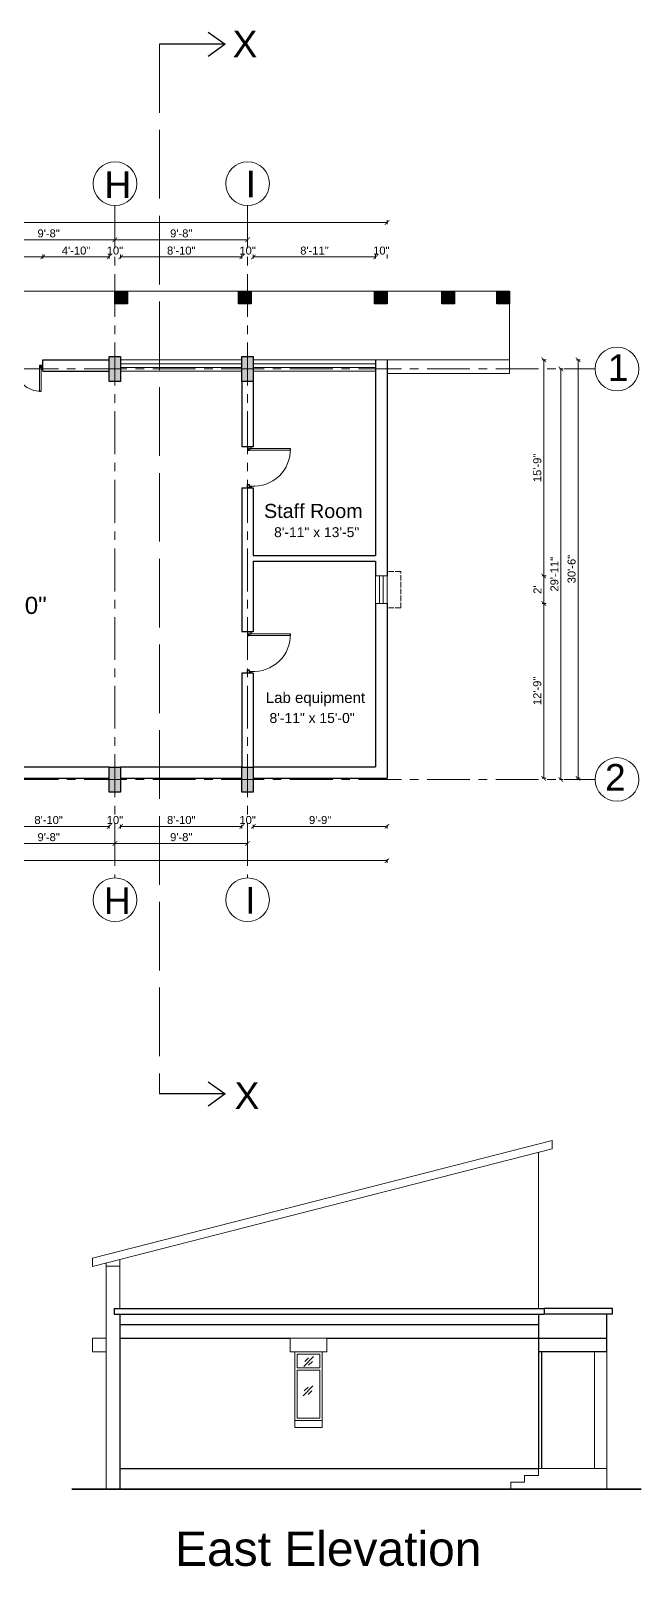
# Model space of a CAD drawing. Header units: inches. Extents: x -6800 to 96653, y -25814 to 17379.
# Drawn here: x 3510 to 4044, y 32 to 1375 of the extents above; entities that cross this region are included whole.
import ezdxf

# ---------------------------------------------------------------- set-up
doc = ezdxf.new("R2010")
doc.units = ezdxf.units.IN
doc.header["$MEASUREMENT"] = 0
doc.header["$PDMODE"] = 34
doc.linetypes.add('ACAD_ISO02W100', pattern=[15, 12, -3])
doc.linetypes.add('CENTER', pattern=[2, 1.25, -0.25, 0.25, -0.25])
doc.layers.add('0 @ 1', color=7, linetype='Continuous')
for name, color, linetype, lineweight in [('Cent line', 54, 'CENTER', 9), ('chajja elev', 4, 'Continuous', 20), ('Column', 101, 'Continuous', 30), ('Const line', 131, 'Continuous', 5), ('dimension', 50, 'Continuous', 20), ('dimension @ 1', 50, 'Continuous', 20), ('Door', 20, 'Continuous', 20), ('ele back', 51, 'Continuous', 15), ('ele front', 30, 'Continuous', 30), ('Ground level', 210, 'Continuous', 35), ('Opening elevation', 130, 'Continuous', 9), ('passage', 42, 'Continuous', 20), ('Sec line', 7, 'ACAD_ISO02W100', 13), ('Stairs', 60, 'Continuous', 13), ('text', 31, 'Continuous', 13), ('Wall', 90, 'Continuous', 30), ('Win ele', 211, 'Continuous', 15), ('Window', 140, 'Continuous', 13)]:
    doc.layers.add(name, color=color, linetype=linetype, lineweight=lineweight)
doc.layers.add('Chajja', color=191, linetype='ACAD_ISO02W100', lineweight=13, transparency=0.75)
doc.styles.get("Standard").update_dxf_attribs({"font": 'arial.ttf'})
doc.dimstyles.get("Standard").update_dxf_attribs({"dimtxt": 7, "dimasz": 4, "dimexe": 2, "dimexo": 2, "dimgap": 2, "dimtad": 1, "dimdec": 0, "dimzin": 0, "dimdsep": 46, "dimlunit": 4, "dimtxsty": 'Standard', "dimblk": 'ARCHTICK', "dimcen": 0.25, "dimclrd": 256, "dimclre": 256, "dimclrt": 256, "dimadec": 0, "dimazin": 0, "dimtfac": 1, "dimtdec": 0, "dimtofl": 0, "dimtmove": 0, "dimatfit": 3, "dimfxl": 1, "dimfxlon": 1, "dimtolj": 1, "dimtzin": 0, "dimlwd": -1, "dimlwe": -1, "dimarcsym": 1})

# ---------------------------------------------------------------- blocks, each defined once
blk = doc.blocks.new('EE')
for p, q in [((3741.2, 159.9), (3765.2, 159.9)), ((3588.2, 99.9), (3954.2, 99.9))]:
    blk.add_line(p, q)
at = {"layer": 'chajja elev', "transparency": 33554585}
for p, q in [((3564.2, 231.9), (3564.2, 219.9)), ((3564.2, 231.9), (3576.2, 231.9)), ((3564.2, 219.9), (3576.2, 219.9))]:
    blk.add_line(p, q, dxfattribs=at)
at = {"layer": 'chajja elev'}
for p, q in [((3769.2, 231.9), (3737.2, 231.9)), ((3737.2, 219.9), (3737.2, 231.9)), ((3769.2, 219.9), (3769.2, 231.9)), ((3769.2, 219.9), (3737.2, 219.9)), ((3765.2, 159.9), (3741.2, 159.9)), ((3741.2, 159.9), (3741.2, 153.9)), ((3741.2, 153.9), (3765.2, 153.9)), ((3765.2, 159.9), (3765.2, 153.9))]:
    blk.add_line(p, q, dxfattribs=at)
at = {"layer": 'Column', "transparency": 33554585}
blk.add_line((3957.2, 117.9), (3957.2, 219.9), dxfattribs=at)
at = {"layer": 'ele back', "transparency": 33554585}
for p, q in [((3564.2, 301.9), (3966.2, 404.9)), ((3966.2, 404.9), (3966.2, 397.6)), ((3564.2, 294.6), (3966.2, 397.6)), ((3954.2, 394.6), (3954.2, 257.9)), ((3564.2, 301.9), (3564.2, 294.6)), ((3576.2, 297.7), (3576.2, 99.9)), ((3588.2, 300.8), (3588.2, 257.9)), ((3576.2, 294.9), (3588.2, 294.9))]:
    blk.add_line(p, q, dxfattribs=at)
at = {"layer": 'ele front'}
for p, q in [((3583.2, 257.9), (3583.2, 252.9)), ((3583.2, 257.9), (3959.2, 257.9)), ((3959.2, 257.9), (3959.2, 252.9)), ((4019.2, 257.9), (3959.2, 257.9)), ((4019.2, 252.9), (4019.2, 257.9)), ((3583.2, 252.9), (3959.2, 252.9)), ((3588.2, 252.9), (3588.2, 99.9)), ((3588.2, 243.9), (3954.2, 243.9)), ((3954.2, 252.9), (3954.2, 117.9)), ((4019.2, 252.9), (3959.2, 252.9)), ((4014.2, 219.9), (4014.2, 252.9)), ((3588.2, 231.9), (3737.2, 231.9)), ((3769.2, 231.9), (3954.2, 231.9)), ((3954.2, 231.9), (4014.2, 231.9)), ((4014.2, 219.9), (3954.2, 219.9)), ((3588.2, 117.9), (3954.2, 117.9))]:
    blk.add_line(p, q, dxfattribs=at)
at = {"layer": 'Ground level'}
blk.add_line((3546.2, 99.9), (4044.2, 99.9), dxfattribs=at)
at = {"layer": 'Opening elevation'}
for p, q in [((3749, 207.2), (3757.7, 215.8)), ((3750.1, 211.5), (3753.3, 214.8)), ((3753.3, 208.2), (3756.6, 211.5)), ((3748.5, 181.4), (3757.1, 190.1)), ((3749.5, 185.8), (3752.8, 189)), ((3752.8, 182.5), (3756.1, 185.8))]:
    blk.add_line(p, q, dxfattribs=at)
at = {"layer": 'Stairs'}
for p, q in [((4003.2, 219.9), (4003.2, 117.9)), ((4014.2, 219.9), (4014.2, 117.9)), ((3942.2, 105.9), (3942.2, 111.9)), ((3942.2, 111.9), (3954.2, 111.9)), ((3954.2, 111.9), (3954.2, 117.9)), ((3954.2, 117.9), (4014.2, 117.9)), ((4014.2, 117.9), (4014.2, 99.9)), ((3930.2, 99.9), (3930.2, 105.9)), ((3930.2, 105.9), (3942.2, 105.9))]:
    blk.add_line(p, q, dxfattribs=at)
at = {"layer": 'Win ele'}
for p, q in [((3741.2, 159.9), (3741.2, 219.9)), ((3763.2, 217.9), (3743.2, 217.9)), ((3743.2, 205.9), (3743.2, 217.9)), ((3763.2, 217.9), (3763.2, 205.9)), ((3765.2, 219.9), (3765.2, 159.9)), ((3763.2, 205.9), (3743.2, 205.9)), ((3763.2, 203.9), (3743.2, 203.9)), ((3743.2, 161.9), (3743.2, 203.9)), ((3763.2, 203.9), (3763.2, 161.9)), ((3763.2, 161.9), (3743.2, 161.9))]:
    blk.add_line(p, q, dxfattribs=at)
at = {"layer": 'text', "insert": (3636.5, 62.8), "char_height": 30, "attachment_point": 1}
blk.add_mtext_dynamic_manual_height_columns('East Elevation', width=1010.081, gutter_width=5.07, heights=[0], dxfattribs=at)
blk = doc.blocks.new('col')
at = {"layer": 'Column'}
h = blk.add_hatch(color=256, dxfattribs=at)
h.dxf.hatch_style = 1
h.paths.add_polyline_path([(830.4, 923.4), (820.4, 923.4), (820.4, 901.4), (830.4, 901.4)])
blk.add_lwpolyline([(820.4, 923.4), (830.4, 923.4), (830.4, 901.4), (820.4, 901.4)], close=True, dxfattribs=at)
blk = doc.blocks.new('ext col2')
at = {"layer": 'Column'}
h = blk.add_hatch(color=256, dxfattribs=at)
h.dxf.hatch_style = 1
h.paths.add_polyline_path([(-33.9, -32.7), (-33.9, -21.7), (-44.9, -21.7), (-44.9, -32.7)])
blk.add_lwpolyline([(-44.9, -21.7), (-33.9, -21.7), (-33.9, -32.7), (-44.9, -32.7)], close=True, dxfattribs=at)
blk = doc.blocks.new('_ArchTick')
at = {"color": 0, "linetype": 'ByBlock', "const_width": 0.15}
blk.add_lwpolyline([(-0.5, -0.5), (0.5, 0.5)], dxfattribs=at)
blk = doc.blocks.new('*D1085')
at = {"layer": 'Defpoints', "color": 0, "transparency": 16777216}
for p in [(3520.9, 1177.5), (3472.9, 1090.5), (3520.9, 1087.5)]:
    blk.add_point(p, dxfattribs=at)
at = {"layer": 'dimension', "transparency": 16777216}
for p, q in [((3472.9, 1176.2), (3472.9, 1179.5)), ((3472.9, 1177.5), (3520.9, 1177.5)), ((3520.9, 1176.2), (3520.9, 1179.5))]:
    blk.add_line(p, q, dxfattribs=at)
at = {"layer": 'dimension', "transparency": 16777216, "xscale": 4, "yscale": 4, "zscale": 4, "rotation": 180}
blk.add_blockref('_ArchTick', (3472.9, 1177.5), dxfattribs=at)
at = {"layer": 'dimension', "transparency": 16777216, "xscale": 4, "yscale": 4, "zscale": 4}
blk.add_blockref('_ArchTick', (3520.9, 1177.5), dxfattribs=at)
at = {"layer": 'dimension', "transparency": 16777216, "insert": (3496.9, 1183), "char_height": 7, "attachment_point": 5}
blk.add_mtext("\\A1;4'", dxfattribs=at)
blk = doc.blocks.new('*D1084')
at = {"layer": 'Defpoints', "color": 0, "transparency": 16777216}
for p in [(3578.9, 1177.5), (3520.9, 1087.5), (3578.9, 1087.5)]:
    blk.add_point(p, dxfattribs=at)
at = {"layer": 'dimension', "transparency": 16777216}
for p, q in [((3520.9, 1176.2), (3520.9, 1179.5)), ((3520.9, 1177.5), (3578.9, 1177.5)), ((3578.9, 1176.2), (3578.9, 1179.5))]:
    blk.add_line(p, q, dxfattribs=at)
at = {"layer": 'dimension', "transparency": 16777216, "xscale": 4, "yscale": 4, "zscale": 4, "rotation": 180}
blk.add_blockref('_ArchTick', (3520.9, 1177.5), dxfattribs=at)
at = {"layer": 'dimension', "transparency": 16777216, "xscale": 4, "yscale": 4, "zscale": 4}
blk.add_blockref('_ArchTick', (3578.9, 1177.5), dxfattribs=at)
at = {"layer": 'dimension', "transparency": 16777216, "insert": (3549.9, 1183), "char_height": 7, "attachment_point": 5}
blk.add_mtext('\\A1;4\'-10"', dxfattribs=at)
blk = doc.blocks.new('*D1083')
at = {"layer": 'Defpoints', "color": 0, "transparency": 16777216}
for p in [(3588.9, 1177.5), (3578.9, 1087.5), (3588.9, 1087.5)]:
    blk.add_point(p, dxfattribs=at)
at = {"layer": 'dimension', "transparency": 16777216}
for p, q in [((3578.9, 1176.2), (3578.9, 1179.5)), ((3588.9, 1176.2), (3588.9, 1179.5))]:
    blk.add_line(p, q, dxfattribs=at)
at = {"layer": 'dimension', "transparency": 16777216, "insert": (3583.9, 1183), "char_height": 7, "attachment_point": 5}
blk.add_mtext('\\A1;10"', dxfattribs=at)
blk = doc.blocks.new('*D1082')
at = {"layer": 'Defpoints', "color": 0, "transparency": 16777216}
for p in [(3694.9, 1177.5), (3588.9, 1087.5), (3694.9, 1087.5)]:
    blk.add_point(p, dxfattribs=at)
at = {"layer": 'dimension', "transparency": 16777216}
for p, q in [((3588.9, 1176.2), (3588.9, 1179.5)), ((3588.9, 1177.5), (3694.9, 1177.5)), ((3694.9, 1176.2), (3694.9, 1179.5))]:
    blk.add_line(p, q, dxfattribs=at)
at = {"layer": 'dimension', "transparency": 16777216, "xscale": 4, "yscale": 4, "zscale": 4, "rotation": 180}
blk.add_blockref('_ArchTick', (3588.9, 1177.5), dxfattribs=at)
at = {"layer": 'dimension', "transparency": 16777216, "xscale": 4, "yscale": 4, "zscale": 4}
blk.add_blockref('_ArchTick', (3694.9, 1177.5), dxfattribs=at)
at = {"layer": 'dimension', "transparency": 16777216, "insert": (3641.9, 1183), "char_height": 7, "attachment_point": 5}
blk.add_mtext('\\A1;8\'-10"', dxfattribs=at)
blk = doc.blocks.new('*D1081')
at = {"layer": 'Defpoints', "color": 0, "transparency": 16777216}
for p in [(3704.9, 1177.5), (3694.9, 1087.5), (3704.9, 1084.1)]:
    blk.add_point(p, dxfattribs=at)
at = {"layer": 'dimension', "transparency": 16777216}
for p, q in [((3694.9, 1176.2), (3694.9, 1179.5)), ((3704.9, 1176.2), (3704.9, 1179.5))]:
    blk.add_line(p, q, dxfattribs=at)
at = {"layer": 'dimension', "transparency": 16777216, "insert": (3699.9, 1183), "char_height": 7, "attachment_point": 5}
blk.add_mtext('\\A1;10"', dxfattribs=at)
blk = doc.blocks.new('*D1080')
at = {"layer": 'Defpoints', "color": 0, "transparency": 16777216}
for p in [(3811.9, 1177.5), (3704.9, 1084.1), (3811.9, 1087.5)]:
    blk.add_point(p, dxfattribs=at)
at = {"layer": 'dimension', "transparency": 16777216}
for p, q in [((3704.9, 1176.2), (3704.9, 1179.5)), ((3704.9, 1177.5), (3811.9, 1177.5)), ((3811.9, 1176.2), (3811.9, 1179.5))]:
    blk.add_line(p, q, dxfattribs=at)
at = {"layer": 'dimension', "transparency": 16777216, "xscale": 4, "yscale": 4, "zscale": 4, "rotation": 180}
blk.add_blockref('_ArchTick', (3704.9, 1177.5), dxfattribs=at)
at = {"layer": 'dimension', "transparency": 16777216, "xscale": 4, "yscale": 4, "zscale": 4}
blk.add_blockref('_ArchTick', (3811.9, 1177.5), dxfattribs=at)
at = {"layer": 'dimension', "transparency": 16777216, "insert": (3758.4, 1183), "char_height": 7, "attachment_point": 5}
blk.add_mtext('\\A1;8\'-11"', dxfattribs=at)
blk = doc.blocks.new('*D1079')
at = {"layer": 'Defpoints', "color": 0, "transparency": 16777216}
for p in [(3821.9, 1177.5), (3811.9, 1087.5), (3821.9, 1087.5)]:
    blk.add_point(p, dxfattribs=at)
at = {"layer": 'dimension', "transparency": 16777216}
for p, q in [((3811.9, 1176.2), (3811.9, 1179.5)), ((3821.9, 1176.2), (3821.9, 1179.5))]:
    blk.add_line(p, q, dxfattribs=at)
at = {"layer": 'dimension', "transparency": 16777216, "insert": (3816.9, 1183), "char_height": 7, "attachment_point": 5}
blk.add_mtext('\\A1;10"', dxfattribs=at)
blk = doc.blocks.new('*D1070')
at = {"layer": 'Defpoints', "color": 0, "transparency": 16777216}
for p in [(3583.9, 1192.5), (3467.9, 1090.5), (3583.9, 1090.5)]:
    blk.add_point(p, dxfattribs=at)
at = {"layer": 'dimension', "transparency": 16777216}
for p, q in [((3467.9, 1191.2), (3467.9, 1194.5)), ((3467.9, 1192.5), (3583.9, 1192.5)), ((3583.9, 1191.2), (3583.9, 1194.5))]:
    blk.add_line(p, q, dxfattribs=at)
at = {"layer": 'dimension', "transparency": 16777216, "xscale": 4, "yscale": 4, "zscale": 4, "rotation": 180}
blk.add_blockref('_ArchTick', (3467.9, 1192.5), dxfattribs=at)
at = {"layer": 'dimension', "transparency": 16777216, "xscale": 4, "yscale": 4, "zscale": 4}
blk.add_blockref('_ArchTick', (3583.9, 1192.5), dxfattribs=at)
at = {"layer": 'dimension', "transparency": 16777216, "insert": (3525.9, 1198), "char_height": 7, "attachment_point": 5}
blk.add_mtext('\\A1;9\'-8"', dxfattribs=at)
blk = doc.blocks.new('*D1069')
at = {"layer": 'Defpoints', "color": 0, "transparency": 16777216}
for p in [(3699.9, 1192.5), (3583.9, 1090.5), (3699.9, 1090.5)]:
    blk.add_point(p, dxfattribs=at)
at = {"layer": 'dimension', "transparency": 16777216}
for p, q in [((3583.9, 1191.2), (3583.9, 1194.5)), ((3583.9, 1192.5), (3699.9, 1192.5)), ((3699.9, 1191.2), (3699.9, 1194.5))]:
    blk.add_line(p, q, dxfattribs=at)
at = {"layer": 'dimension', "transparency": 16777216, "xscale": 4, "yscale": 4, "zscale": 4, "rotation": 180}
blk.add_blockref('_ArchTick', (3583.9, 1192.5), dxfattribs=at)
at = {"layer": 'dimension', "transparency": 16777216, "xscale": 4, "yscale": 4, "zscale": 4}
blk.add_blockref('_ArchTick', (3699.9, 1192.5), dxfattribs=at)
at = {"layer": 'dimension', "transparency": 16777216, "insert": (3641.9, 1198), "char_height": 7, "attachment_point": 5}
blk.add_mtext('\\A1;9\'-8"', dxfattribs=at)
blk = doc.blocks.new('*D1068')
at = {"layer": 'Defpoints', "color": 0, "transparency": 16777216}
for p in [(3821.9, 1207.5), (2649.9, 1087.5), (3821.9, 1087.5)]:
    blk.add_point(p, dxfattribs=at)
at = {"layer": 'dimension', "transparency": 16777216}
for p, q in [((2649.9, 1206.2), (2649.9, 1209.5)), ((3821.9, 1206.2), (3821.9, 1209.5)), ((2649.9, 1207.5), (3821.9, 1207.5))]:
    blk.add_line(p, q, dxfattribs=at)
at = {"layer": 'dimension', "transparency": 16777216, "xscale": 4, "yscale": 4, "zscale": 4, "rotation": 180}
blk.add_blockref('_ArchTick', (2649.9, 1207.5), dxfattribs=at)
at = {"layer": 'dimension', "transparency": 16777216, "xscale": 4, "yscale": 4, "zscale": 4}
blk.add_blockref('_ArchTick', (3821.9, 1207.5), dxfattribs=at)
at = {"layer": 'dimension', "transparency": 16777216, "insert": (3235.9, 1213), "char_height": 7, "attachment_point": 5}
blk.add_mtext('\\A1;97\'-8"', dxfattribs=at)
blk = doc.blocks.new('*D1044')
at = {"layer": 'Defpoints', "color": 0, "transparency": 16777216}
for p in [(3472.9, 721.5), (3578.9, 721.5), (3578.9, 679.5)]:
    blk.add_point(p, dxfattribs=at)
at = {"layer": 'dimension', "transparency": 16777216}
for p, q in [((3472.9, 680.7), (3472.9, 677.5)), ((3472.9, 679.5), (3578.9, 679.5)), ((3578.9, 680.7), (3578.9, 677.5))]:
    blk.add_line(p, q, dxfattribs=at)
at = {"layer": 'dimension', "transparency": 16777216, "xscale": 4, "yscale": 4, "zscale": 4, "rotation": 180}
blk.add_blockref('_ArchTick', (3472.9, 679.5), dxfattribs=at)
at = {"layer": 'dimension', "transparency": 16777216, "xscale": 4, "yscale": 4, "zscale": 4}
blk.add_blockref('_ArchTick', (3578.9, 679.5), dxfattribs=at)
at = {"layer": 'dimension', "transparency": 16777216, "insert": (3525.9, 685), "char_height": 7, "attachment_point": 5}
blk.add_mtext('\\A1;8\'-10"', dxfattribs=at)
blk = doc.blocks.new('*D1043')
at = {"layer": 'Defpoints', "color": 0, "transparency": 16777216}
for p in [(3578.9, 721.5), (3588.9, 721.5), (3588.9, 679.5)]:
    blk.add_point(p, dxfattribs=at)
at = {"layer": 'dimension', "transparency": 16777216}
for p, q in [((3578.9, 680.7), (3578.9, 677.5)), ((3588.9, 680.7), (3588.9, 677.5))]:
    blk.add_line(p, q, dxfattribs=at)
at = {"layer": 'dimension', "transparency": 16777216, "insert": (3583.9, 685), "char_height": 7, "attachment_point": 5}
blk.add_mtext('\\A1;10"', dxfattribs=at)
blk = doc.blocks.new('*D1042')
at = {"layer": 'Defpoints', "color": 0, "transparency": 16777216}
for p in [(3588.9, 721.5), (3694.9, 720.5), (3694.9, 679.5)]:
    blk.add_point(p, dxfattribs=at)
at = {"layer": 'dimension', "transparency": 16777216}
for p, q in [((3588.9, 680.7), (3588.9, 677.5)), ((3588.9, 679.5), (3694.9, 679.5)), ((3694.9, 680.7), (3694.9, 677.5))]:
    blk.add_line(p, q, dxfattribs=at)
at = {"layer": 'dimension', "transparency": 16777216, "xscale": 4, "yscale": 4, "zscale": 4, "rotation": 180}
blk.add_blockref('_ArchTick', (3588.9, 679.5), dxfattribs=at)
at = {"layer": 'dimension', "transparency": 16777216, "xscale": 4, "yscale": 4, "zscale": 4}
blk.add_blockref('_ArchTick', (3694.9, 679.5), dxfattribs=at)
at = {"layer": 'dimension', "transparency": 16777216, "insert": (3641.9, 685), "char_height": 7, "attachment_point": 5}
blk.add_mtext('\\A1;8\'-10"', dxfattribs=at)
blk = doc.blocks.new('*D1041')
at = {"layer": 'Defpoints', "color": 0, "transparency": 16777216}
for p in [(3694.9, 720.5), (3704.9, 720.5), (3704.9, 679.5)]:
    blk.add_point(p, dxfattribs=at)
at = {"layer": 'dimension', "transparency": 16777216}
for p, q in [((3694.9, 680.7), (3694.9, 677.5)), ((3704.9, 680.7), (3704.9, 677.5))]:
    blk.add_line(p, q, dxfattribs=at)
at = {"layer": 'dimension', "transparency": 16777216, "insert": (3699.9, 685), "char_height": 7, "attachment_point": 5}
blk.add_mtext('\\A1;10"', dxfattribs=at)
blk = doc.blocks.new('*D1040')
at = {"layer": 'Defpoints', "color": 0, "transparency": 16777216}
for p in [(3704.9, 720.5), (3821.9, 721.5), (3821.9, 679.5)]:
    blk.add_point(p, dxfattribs=at)
at = {"layer": 'dimension', "transparency": 16777216}
for p, q in [((3704.9, 680.7), (3704.9, 677.5)), ((3704.9, 679.5), (3821.9, 679.5)), ((3821.9, 680.7), (3821.9, 677.5))]:
    blk.add_line(p, q, dxfattribs=at)
at = {"layer": 'dimension', "transparency": 16777216, "xscale": 4, "yscale": 4, "zscale": 4, "rotation": 180}
blk.add_blockref('_ArchTick', (3704.9, 679.5), dxfattribs=at)
at = {"layer": 'dimension', "transparency": 16777216, "xscale": 4, "yscale": 4, "zscale": 4}
blk.add_blockref('_ArchTick', (3821.9, 679.5), dxfattribs=at)
at = {"layer": 'dimension', "transparency": 16777216, "insert": (3763.4, 685), "char_height": 7, "attachment_point": 5}
blk.add_mtext('\\A1;9\'-9"', dxfattribs=at)
blk = doc.blocks.new('*D1033')
at = {"layer": 'Defpoints', "color": 0, "transparency": 16777216}
for p in [(3467.9, 709.5), (3583.9, 709.5), (3583.9, 664.5)]:
    blk.add_point(p, dxfattribs=at)
at = {"layer": 'dimension', "transparency": 16777216}
for p, q in [((3467.9, 665.7), (3467.9, 662.5)), ((3467.9, 664.5), (3583.9, 664.5)), ((3583.9, 665.7), (3583.9, 662.5))]:
    blk.add_line(p, q, dxfattribs=at)
at = {"layer": 'dimension', "transparency": 16777216, "xscale": 4, "yscale": 4, "zscale": 4, "rotation": 180}
blk.add_blockref('_ArchTick', (3467.9, 664.5), dxfattribs=at)
at = {"layer": 'dimension', "transparency": 16777216, "xscale": 4, "yscale": 4, "zscale": 4}
blk.add_blockref('_ArchTick', (3583.9, 664.5), dxfattribs=at)
at = {"layer": 'dimension', "transparency": 16777216, "insert": (3525.9, 670), "char_height": 7, "attachment_point": 5}
blk.add_mtext('\\A1;9\'-8"', dxfattribs=at)
blk = doc.blocks.new('*D1032')
at = {"layer": 'Defpoints', "color": 0, "transparency": 16777216}
for p in [(3583.9, 709.5), (3699.9, 709.5), (3699.9, 664.5)]:
    blk.add_point(p, dxfattribs=at)
at = {"layer": 'dimension', "transparency": 16777216}
for p, q in [((3583.9, 665.7), (3583.9, 662.5)), ((3583.9, 664.5), (3699.9, 664.5)), ((3699.9, 665.7), (3699.9, 662.5))]:
    blk.add_line(p, q, dxfattribs=at)
at = {"layer": 'dimension', "transparency": 16777216, "xscale": 4, "yscale": 4, "zscale": 4, "rotation": 180}
blk.add_blockref('_ArchTick', (3583.9, 664.5), dxfattribs=at)
at = {"layer": 'dimension', "transparency": 16777216, "xscale": 4, "yscale": 4, "zscale": 4}
blk.add_blockref('_ArchTick', (3699.9, 664.5), dxfattribs=at)
at = {"layer": 'dimension', "transparency": 16777216, "insert": (3641.9, 670), "char_height": 7, "attachment_point": 5}
blk.add_mtext('\\A1;9\'-8"', dxfattribs=at)
blk = doc.blocks.new('*D1031')
at = {"layer": 'Defpoints', "color": 0, "transparency": 16777216}
for p in [(2649.9, 721.5), (3821.9, 721.5), (3821.9, 649.5)]:
    blk.add_point(p, dxfattribs=at)
at = {"layer": 'dimension', "transparency": 16777216}
for p, q in [((2649.9, 650.7), (2649.9, 647.5)), ((2649.9, 649.5), (3821.9, 649.5)), ((3821.9, 650.7), (3821.9, 647.5))]:
    blk.add_line(p, q, dxfattribs=at)
at = {"layer": 'dimension', "transparency": 16777216, "xscale": 4, "yscale": 4, "zscale": 4, "rotation": 180}
blk.add_blockref('_ArchTick', (2649.9, 649.5), dxfattribs=at)
at = {"layer": 'dimension', "transparency": 16777216, "xscale": 4, "yscale": 4, "zscale": 4}
blk.add_blockref('_ArchTick', (3821.9, 649.5), dxfattribs=at)
at = {"layer": 'dimension', "transparency": 16777216, "insert": (3235.9, 655), "char_height": 7, "attachment_point": 5}
blk.add_mtext('\\A1;97\'-8"', dxfattribs=at)
blk = doc.blocks.new('*D1030')
at = {"layer": 'Defpoints', "color": 0, "transparency": 16777216}
for p in [(3821.9, 1087.5), (3821.9, 898.5), (3958.9, 898.5)]:
    blk.add_point(p, dxfattribs=at)
at = {"layer": 'dimension', "transparency": 16777216}
for p, q in [((3957.6, 1087.5), (3960.9, 1087.5)), ((3958.9, 1087.5), (3958.9, 898.5)), ((3957.6, 898.5), (3960.9, 898.5))]:
    blk.add_line(p, q, dxfattribs=at)
at = {"layer": 'dimension', "transparency": 16777216, "xscale": 4, "yscale": 4, "zscale": 4}
for p, rotation in [((3958.9, 1087.5), 90), ((3958.9, 898.5), 270)]:
    blk.add_blockref('_ArchTick', p, dxfattribs=dict(at, rotation=rotation))
at = {"layer": 'dimension', "transparency": 16777216, "insert": (3953.3, 993), "char_height": 7, "attachment_point": 5, "rotation": 90}
blk.add_mtext('\\A1;15\'-9"', dxfattribs=at)
blk = doc.blocks.new('*D1029')
at = {"layer": 'Defpoints', "color": 0, "transparency": 16777216}
for p in [(3821.9, 898.5), (3821.9, 874.5), (3958.9, 874.5)]:
    blk.add_point(p, dxfattribs=at)
at = {"layer": 'dimension', "transparency": 16777216}
for p, q in [((3957.6, 898.5), (3960.9, 898.5)), ((3958.9, 898.5), (3958.9, 874.5)), ((3957.6, 874.5), (3960.9, 874.5))]:
    blk.add_line(p, q, dxfattribs=at)
at = {"layer": 'dimension', "transparency": 16777216, "xscale": 4, "yscale": 4, "zscale": 4}
for p, rotation in [((3958.9, 898.5), 90), ((3958.9, 874.5), 270)]:
    blk.add_blockref('_ArchTick', p, dxfattribs=dict(at, rotation=rotation))
at = {"layer": 'dimension', "transparency": 16777216, "insert": (3953.4, 886.5), "char_height": 7, "attachment_point": 5, "rotation": 90}
blk.add_mtext("\\A1;2'", dxfattribs=at)
blk = doc.blocks.new('*D1028')
at = {"layer": 'Defpoints', "color": 0, "transparency": 16777216}
for p in [(3821.9, 874.5), (3821.9, 721.5), (3958.9, 721.5)]:
    blk.add_point(p, dxfattribs=at)
at = {"layer": 'dimension', "transparency": 16777216}
for p, q in [((3957.6, 874.5), (3960.9, 874.5)), ((3958.9, 874.5), (3958.9, 721.5)), ((3957.6, 721.5), (3960.9, 721.5))]:
    blk.add_line(p, q, dxfattribs=at)
at = {"layer": 'dimension', "transparency": 16777216, "xscale": 4, "yscale": 4, "zscale": 4}
for p, rotation in [((3958.9, 874.5), 90), ((3958.9, 721.5), 270)]:
    blk.add_blockref('_ArchTick', p, dxfattribs=dict(at, rotation=rotation))
at = {"layer": 'dimension', "transparency": 16777216, "insert": (3953.3, 798), "char_height": 7, "attachment_point": 5, "rotation": 90}
blk.add_mtext('\\A1;12\'-9"', dxfattribs=at)
blk = doc.blocks.new('*D1027')
at = {"layer": 'Defpoints', "color": 0, "transparency": 16777216}
for p in [(3699.9, 1079.5), (3699.9, 720.5), (3973.9, 720.5)]:
    blk.add_point(p, dxfattribs=at)
at = {"layer": 'dimension', "transparency": 16777216}
for p, q in [((3972.6, 1079.5), (3975.9, 1079.5)), ((3973.9, 1079.5), (3973.9, 720.5)), ((3972.6, 720.5), (3975.9, 720.5))]:
    blk.add_line(p, q, dxfattribs=at)
at = {"layer": 'dimension', "transparency": 16777216, "xscale": 4, "yscale": 4, "zscale": 4}
for p, rotation in [((3973.9, 1079.5), 90), ((3973.9, 720.5), 270)]:
    blk.add_blockref('_ArchTick', p, dxfattribs=dict(at, rotation=rotation))
at = {"layer": 'dimension', "transparency": 16777216, "insert": (3968.3, 900), "char_height": 7, "attachment_point": 5, "rotation": 90}
blk.add_mtext('\\A1;29\'-11"', dxfattribs=at)
blk = doc.blocks.new('*D1026')
at = {"layer": 'Defpoints', "color": 0, "transparency": 16777216}
for p in [(3821.9, 1087.5), (3821.9, 721.5), (3988.9, 721.5)]:
    blk.add_point(p, dxfattribs=at)
at = {"layer": 'dimension', "transparency": 16777216}
for p, q in [((3987.6, 1087.5), (3990.9, 1087.5)), ((3988.9, 1087.5), (3988.9, 721.5)), ((3987.6, 721.5), (3990.9, 721.5))]:
    blk.add_line(p, q, dxfattribs=at)
at = {"layer": 'dimension', "transparency": 16777216, "xscale": 4, "yscale": 4, "zscale": 4}
for p, rotation in [((3988.9, 1087.5), 90), ((3988.9, 721.5), 270)]:
    blk.add_blockref('_ArchTick', p, dxfattribs=dict(at, rotation=rotation))
at = {"layer": 'dimension', "transparency": 16777216, "insert": (3983.3, 904.5), "char_height": 7, "attachment_point": 5, "rotation": 90}
blk.add_mtext('\\A1;30\'-6"', dxfattribs=at)
blk = doc.blocks.new('D')
at = {"transparency": 33554508}
h = blk.add_hatch(color=4, dxfattribs=at)
h.dxf.hatch_style = 1
h.paths.add_polyline_path([(619.5, 27.8), (621, 27.8), (621, 29.3), (618, 29.3), (618, 26.3), (619.5, 26.3)])
h = blk.add_hatch(color=4, dxfattribs=at)
h.dxf.hatch_style = 1
h.paths.add_polyline_path([(664.5, 26.3), (666, 26.3), (666, 29.3), (663, 29.3), (663, 27.8), (664.5, 27.8)])
for p, q in [((618, 26.3), (618, 29.3)), ((618, 29.3), (621, 29.3)), ((621, 27.8), (619.5, 27.8)), ((619.5, 27.8), (619.5, 26.3)), ((621, 29.3), (621, 27.8)), ((666, 29.3), (663, 29.3)), ((663, 29.3), (663, 27.8)), ((663, 27.8), (664.5, 27.8)), ((664.5, 27.8), (664.5, 26.3)), ((666, 26.3), (666, 29.3)), ((619.5, 26.3), (618, 26.3)), ((664.5, 26.3), (666, 26.3)), ((621, 6.8), (619.5, 6.8)), ((663, 6.8), (664.5, 6.8))]:
    blk.add_line(p, q)
at = {"layer": 'Door'}
for p, q in [((619.5, 6.8), (619.5, 27.8)), ((621, 27.8), (621, 6.8)), ((663, 27.8), (663, 6.8)), ((664.5, 6.8), (664.5, 27.8))]:
    blk.add_line(p, q, dxfattribs=at)
for centre, radius, start, end in [((620.3, 28.5), 21.8, 268.0251, 1.9749), ((663.8, 28.5), 21.7, 179.9319, 271.9773)]:
    blk.add_arc(centre, radius, start, end, dxfattribs=at)
blk = doc.blocks.new('D1')
at = {"transparency": 33554508}
h = blk.add_hatch(color=4, dxfattribs=at)
h.dxf.hatch_style = 1
h.paths.add_polyline_path([(579.6, -15.7), (581.1, -15.7), (581.1, -14.2), (578.1, -14.2), (578.1, -17.2), (579.6, -17.2)])
h.paths.add_polyline_path([(612.6, -15.7), (612.6, -17.2), (614.1, -17.2), (614.1, -14.2), (611.1, -14.2), (611.1, -15.7)])
for p, q in [((578.1, -17.2), (578.1, -14.2)), ((578.1, -14.2), (581.1, -14.2)), ((579.6, -17.2), (578.1, -17.2)), ((581.1, -15.7), (579.6, -15.7)), ((579.6, -15.7), (579.6, -17.2)), ((581.1, -14.2), (581.1, -15.7)), ((614.1, -14.2), (611.1, -14.2)), ((611.1, -14.2), (611.1, -15.7)), ((611.1, -15.7), (612.6, -15.7)), ((612.6, -15.7), (612.6, -17.2)), ((612.6, -17.2), (614.1, -17.2)), ((614.1, -17.2), (614.1, -14.2)), ((611.1, -51.7), (612.6, -51.7))]:
    blk.add_line(p, q)
at = {"layer": 'Door'}
for p, q in [((611.1, -15.7), (611.1, -51.7)), ((612.6, -51.7), (612.6, -15.7))]:
    blk.add_line(p, q, dxfattribs=at)
blk.add_arc((611.8, -19.4), 32.3, 176.1244, 271.3295, dxfattribs=at)

msp = doc.modelspace()

# ---------------------------------------------------------------- linework, layer by layer
at = {"layer": 'Cent line', "ltscale": 30, "transparency": 33554643}
for p, q in [((3583.9, 1222.5), (3583.9, 634.5)), ((3699.9, 1222.5), (3699.9, 634.5)), ((2536.9, 1079.5), (4003.9, 1079.5)), ((2536.9, 720.5), (4003.9, 720.5))]:
    msp.add_line(p, q, dxfattribs=at)
at = {"layer": 'Chajja', "ltscale": 0.4}
for p, q in [((3833.9, 902.5), (3821.9, 902.5)), ((3833.9, 870.5), (3833.9, 902.5)), ((3833.9, 870.5), (3821.9, 870.5))]:
    msp.add_line(p, q, dxfattribs=at)
at = {"layer": 'Const line'}
msp.add_line((3811.9, 1087.5), (3821.9, 1087.5), dxfattribs=at)
at = {"layer": 'passage'}
for p, q in [((2611.9, 1147.5), (3928.9, 1147.5)), ((3928.9, 1136.5), (3928.9, 1087.5))]:
    msp.add_line(p, q, dxfattribs=at)
at = {"layer": 'Sec line', "ltscale": 5}
msp.add_line((3622.8, 1363.5), (3622.8, 445.5), dxfattribs=at)
at = {"layer": 'Stairs'}
for p, q in [((3821.9, 1087.5), (3928.9, 1087.5)), ((3821.9, 1075.5), (3928.9, 1075.5)), ((3928.9, 1087.5), (3928.9, 1075.5))]:
    msp.add_line(p, q, dxfattribs=at)
at = {"layer": 'text'}
for centre in [(3583.9, 1241.6), (3699.9, 1241.6), (4023, 1079.5), (4023, 720.5), (3583.9, 615.3), (3699.9, 615.3)]:
    msp.add_circle(centre, 19.1, dxfattribs=at)
at = {"layer": 'Wall'}
for p, q in [((3520.9, 1087.5), (3578.9, 1087.5)), ((3520.9, 1077.5), (3520.9, 1087.5)), ((3520.9, 1077.5), (3578.9, 1077.5)), ((3811.9, 1087.5), (3811.9, 1077.5)), ((3811.9, 1077.5), (3811.9, 916.5)), ((3821.9, 1087.5), (3821.9, 898.5)), ((3694.9, 1068.5), (3694.9, 1011.5)), ((3704.9, 1068.5), (3704.9, 1011.5)), ((3704.9, 1011.5), (3694.9, 1011.5)), ((3694.9, 975.5), (3694.9, 849.5)), ((3694.9, 975.5), (3704.9, 975.5)), ((3704.9, 975.5), (3704.9, 916.5)), ((3704.9, 916.5), (3811.9, 916.5)), ((3704.9, 911.5), (3704.9, 849.5)), ((3704.9, 911.5), (3811.9, 911.5)), ((3811.9, 911.5), (3811.9, 898.5)), ((3811.9, 874.5), (3811.9, 731.5)), ((3821.9, 874.5), (3821.9, 721.5)), ((3704.9, 849.5), (3694.9, 849.5)), ((3694.9, 813.5), (3694.9, 731.5)), ((3704.9, 813.5), (3694.9, 813.5)), ((3704.9, 813.5), (3704.9, 731.5)), ((3472.9, 731.5), (3578.9, 731.5)), ((3588.9, 731.5), (3694.9, 731.5)), ((3704.9, 731.5), (3811.9, 731.5)), ((3472.9, 721.5), (3578.9, 721.5)), ((3588.9, 721.5), (3694.9, 721.5)), ((3704.9, 721.5), (3821.9, 721.5))]:
    msp.add_line(p, q, dxfattribs=at)
at = {"layer": 'Window'}
for p, q in [((3588.9, 1084.1), (3694.9, 1084.1)), ((3588.9, 1080.8), (3694.9, 1080.8)), ((3704.9, 1087.5), (3811.9, 1087.5)), ((3704.9, 1084.1), (3811.9, 1084.1)), ((3704.9, 1080.8), (3811.9, 1080.8)), ((3811.9, 1077.5), (3704.9, 1077.5)), ((3815.2, 898.5), (3815.2, 874.5)), ((3818.6, 898.5), (3818.6, 874.5))]:
    msp.add_line(p, q, dxfattribs=at)
for points in [[(3588.9, 1087.5), (3694.9, 1087.5)], [(3694.9, 1077.5), (3588.9, 1077.5)]]:
    msp.add_lwpolyline(points, dxfattribs=at)
msp.add_lwpolyline([(3821.9, 874.5), (3811.9, 874.5), (3811.9, 898.5), (3821.9, 898.5)], close=True, dxfattribs=at)

# ---------------------------------------------------------------- block references
msp.add_blockref('D', (2854.8, 1053.2))
at = {"rotation": 90}
for p in [(3685.7, 397.4), (3685.7, 235.4)]:
    msp.add_blockref('D1', p, dxfattribs=at)
at = {"layer": 'ele back', "transparency": 33554641}
msp.add_blockref('EE', (0, 0), dxfattribs=at)
at = {"layer": 'Win ele', "transparency": 33554526, "rotation": 180}
for p in [(3550, 1114.8), (3658, 1114.8), (3777, 1114.8), (3836, 1114.8), (3884, 1114.8)]:
    msp.add_blockref('ext col2', p, dxfattribs=at)
at = {"layer": 'Win ele', "transparency": 33554526}
for p in [(2758.5, 167), (2874.5, 167), (2758.5, -192), (2874.5, -192)]:
    msp.add_blockref('col', p, dxfattribs=at)

# ---------------------------------------------------------------- texts
at = {"layer": 'text', "attachment_point": 1}
for s, width, gutter_width, insert, char_height in [('X', 337.778, 5.82, (3686.8, 1375.3), 23.3), ('H', 337.778, 5.82, (3574.7, 1252.3), 23.3), ('I', 337.778, 5.82, (3698.2, 1252.8), 23.3), ('1', 337.778, 5.82, (4014.9, 1092.3), 23.3), ('Staff Room', 614.269, 3.08, (3714.3, 961.5), 12.34), ('8\'-11" x 13\'-5"', 431.677, 2.17, (3723.1, 941.1), 8.672), ('38\'-3" x 28\'-10"', 749.224, 3.76, (3383.2, 880.3), 15.051), (' Lab equipment', 467.717, 2.35, (3712.2, 796.8), 9.396), ('8\'-11" x 15\'-0"', 431.677, 2.17, (3719.1, 778.6), 8.672), ('2', 337.778, 5.82, (4012.5, 734), 23.3), ('H', 337.778, 5.82, (3574.3, 626.1), 23.3), ('I', 337.778, 5.82, (3697.8, 626.5), 23.3), ('X', 337.778, 5.82, (3688.5, 455.6), 23.3)]:
    msp.add_mtext_dynamic_manual_height_columns(s, width=width, gutter_width=gutter_width, heights=[0], dxfattribs=dict(at, insert=insert, char_height=char_height))

# ---------------------------------------------------------------- dimensions: what is measured, and where the dimension line sits
at = {"layer": 'dimension @ 1', "transparency": 33554651}
for base, p1, p2, picture, middle in [((3821.9, 1207.5), (2649.9, 1087.5), (3821.9, 1087.5), '*D1068', (3235.9, 1213)), ((3583.9, 1192.5), (3467.9, 1090.5), (3583.9, 1090.5), '*D1070', (3525.9, 1198)), ((3699.9, 1192.5), (3583.9, 1090.5), (3699.9, 1090.5), '*D1069', (3641.9, 1198)), ((3520.9, 1177.5), (3472.9, 1090.5), (3520.9, 1087.5), '*D1085', (3496.9, 1183)), ((3578.9, 1177.5), (3520.9, 1087.5), (3578.9, 1087.5), '*D1084', (3549.9, 1183)), ((3588.9, 1177.5), (3578.9, 1087.5), (3588.9, 1087.5), '*D1083', (3583.9, 1183)), ((3694.9, 1177.5), (3588.9, 1087.5), (3694.9, 1087.5), '*D1082', (3641.9, 1183)), ((3704.9, 1177.5), (3694.9, 1087.5), (3704.9, 1084.1), '*D1081', (3699.9, 1183)), ((3811.9, 1177.5), (3704.9, 1084.1), (3811.9, 1087.5), '*D1080', (3758.4, 1183)), ((3821.9, 1177.5), (3811.9, 1087.5), (3821.9, 1087.5), '*D1079', (3816.9, 1183)), ((3821.9, 649.5), (2649.9, 721.5), (3821.9, 721.5), '*D1031', (3235.9, 655)), ((3578.9, 679.5), (3472.9, 721.5), (3578.9, 721.5), '*D1044', (3525.9, 685)), ((3588.9, 679.5), (3578.9, 721.5), (3588.9, 721.5), '*D1043', (3583.9, 685)), ((3694.9, 679.5), (3588.9, 721.5), (3694.9, 720.5), '*D1042', (3641.9, 685)), ((3704.9, 679.5), (3694.9, 720.5), (3704.9, 720.5), '*D1041', (3699.9, 685)), ((3821.9, 679.5), (3704.9, 720.5), (3821.9, 721.5), '*D1040', (3763.4, 685)), ((3583.9, 664.5), (3467.9, 709.5), (3583.9, 709.5), '*D1033', (3525.9, 670)), ((3699.9, 664.5), (3583.9, 709.5), (3699.9, 709.5), '*D1032', (3641.9, 670))]:
    dim = msp.add_linear_dim(base=base, p1=p1, p2=p2, dimstyle='Standard', override={"dimscale": 1, "dimtix": 1, "dimtofl": 0, "dimtmove": 1, "dimatfit": 0, "dimfxl": 1.25}, dxfattribs=at)
    dim.commit()
    dim.dimension.update_dxf_attribs({"geometry": picture, "text_midpoint": middle})
for base, p1, p2, picture, middle in [((3958.9, 898.5), (3821.9, 1087.5), (3821.9, 898.5), '*D1030', (3953.3, 993)), ((3988.9, 721.5), (3821.9, 1087.5), (3821.9, 721.5), '*D1026', (3983.3, 904.5)), ((3973.9, 720.5), (3699.9, 1079.5), (3699.9, 720.5), '*D1027', (3968.3, 900)), ((3958.9, 874.5), (3821.9, 898.5), (3821.9, 874.5), '*D1029', (3953.4, 886.5)), ((3958.9, 721.5), (3821.9, 874.5), (3821.9, 721.5), '*D1028', (3953.3, 798))]:
    dim = msp.add_linear_dim(base=base, p1=p1, p2=p2, angle=90, dimstyle='Standard', override={"dimscale": 1, "dimtix": 1, "dimtofl": 0, "dimtmove": 1, "dimatfit": 0, "dimfxl": 1.25}, dxfattribs=at)
    dim.commit()
    dim.dimension.update_dxf_attribs({"geometry": picture, "text_midpoint": middle})

# ---------------------------------------------------------------- leaders
at = {"layer": '0 @ 1', "ltscale": 10}
for points in [[(3680.4, 1363.5), (3622.8, 1363.5)], [(3680.4, 445.5), (3622.8, 445.5)]]:
    msp.add_leader(points, dimstyle='Standard', override={"dimscale": 1, "dimasz": 15, "dimgap": 2, "dimtad": 0, "dimldrblk": 'Open90'}, dxfattribs=at)

doc.saveas('drawing.dxf')
